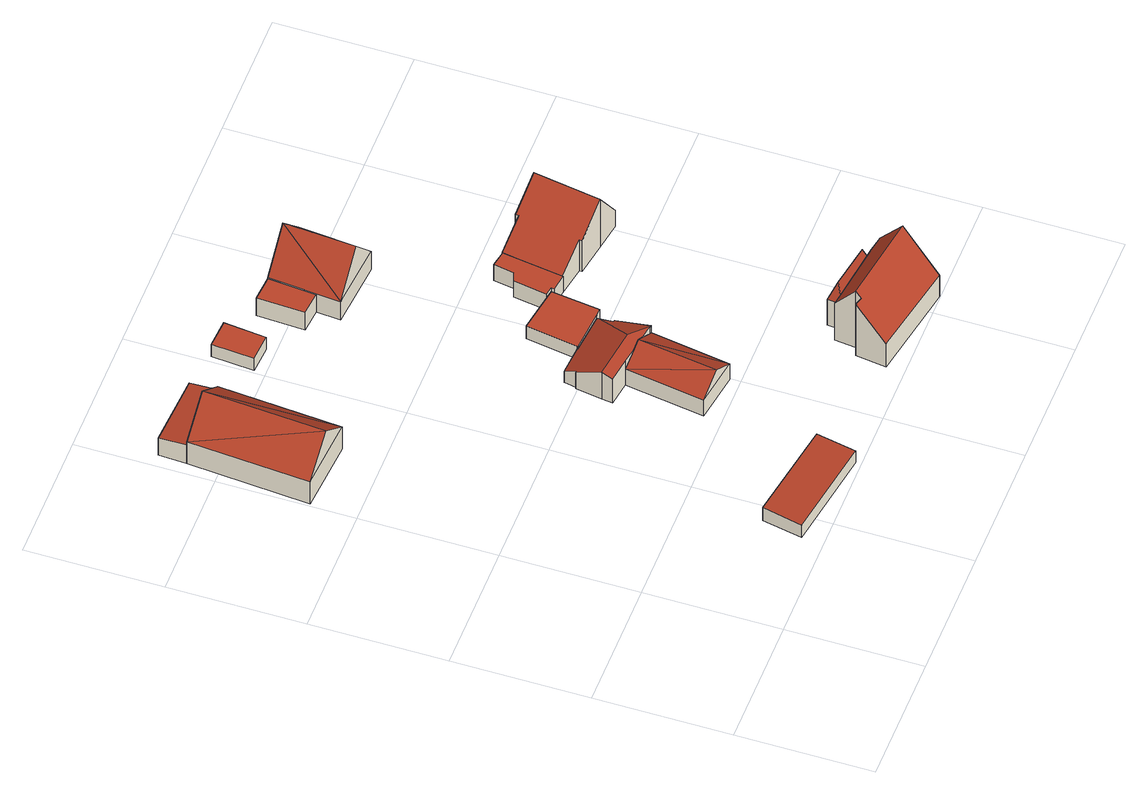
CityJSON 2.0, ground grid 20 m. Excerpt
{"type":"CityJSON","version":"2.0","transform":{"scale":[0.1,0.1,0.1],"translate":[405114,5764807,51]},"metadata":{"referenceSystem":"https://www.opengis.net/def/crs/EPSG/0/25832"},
"CityObjects":{
"building1":{"type":"Building","attributes":{"Gemeindeschluessel":"05515000","Geometrietyp2DReferenz":"3000","function":"31001_2460","roofType":"2100","measuredHeight":2.61},"geometry":[{"type":"Solid","lod":"2","boundaries":[[[[0,1,2,3]],[[4,5,1,0]],[[6,7,5,4]],[[3,2,7,6]],[[4,0,3,6]],[[1,5,7,2]]]],"semantics":{"surfaces":[{"type":"WallSurface"},{"type":"RoofSurface"},{"type":"GroundSurface"}],"values":[[0,0,0,0,1,2]]}}]},
"building2":{"type":"Building","attributes":{"Gemeindeschluessel":"05515000","Geometrietyp2DReferenz":"3000","function":"31001_2000","roofType":"3100","measuredHeight":8.94},"geometry":[{"type":"Solid","lod":"2","boundaries":[[[[8,9,10,11]],[[12,13,9,8]],[[14,15,13,12]],[[11,10,15,14]],[[8,16,12]],[[14,17,11]],[[8,11,17]],[[17,16,8]],[[16,17,14]],[[14,12,16]],[[9,13,15,10]]]],"semantics":{"surfaces":[{"type":"WallSurface"},{"type":"RoofSurface"},{"type":"GroundSurface"}],"values":[[0,0,0,0,0,0,1,1,1,1,2]]}}]},
"building3":{"type":"Building","attributes":{"Gemeindeschluessel":"05515000","Geometrietyp2DReferenz":"3000","function":"31001_2000","roofType":"2100","measuredHeight":3.73},"geometry":[{"type":"Solid","lod":"2","boundaries":[[[[18,10,19,20]],[[21,15,10,18]],[[22,23,15,21]],[[20,19,23,22]],[[21,18,20,22]],[[10,15,23,19]]]],"semantics":{"surfaces":[{"type":"WallSurface"},{"type":"RoofSurface"},{"type":"GroundSurface"}],"values":[[0,0,0,0,1,2]]}}]},
"building4":{"type":"Building","attributes":{"Gemeindeschluessel":"05515000","Geometrietyp2DReferenz":"3000","function":"31001_1000"},"address":[{"country":"Germany","locality":"Münster","thoroughfareNumber":"166","thoroughfareName":"Sprakeler Straße"}],"children":["building4-1","building4-2"]},
"building4-1":{"type":"BuildingPart","attributes":{"roofType":"5000","measuredHeight":5.2},"parents":["building4"],"geometry":[{"type":"Solid","lod":"2","boundaries":[[[[24,25,26,27]],[[28,29,25,24]],[[30,31,29,28]],[[32,33,31,30]],[[34,35,33,32]],[[36,37,35,34]],[[38,39,37,36]],[[40,41,39,38]],[[42,43,41,40]],[[44,45,43,42]],[[46,47,48,45,44]],[[49,50,51,52,53]],[[27,26,50,49]],[[46,44,42,40,54,55]],[[38,36,34,32,30,28,24,27,54,40]],[[49,53,56,57,55,54,27]],[[25,29,31,33,35,37,39,41,43,45,48,58,51,50,26]],[[47,46,55,59,60]],[[48,47,60,58]],[[56,53,52]],[[59,55,57]],[[60,52,51,58]],[[60,59,57,56,52]]]],"semantics":{"surfaces":[{"type":"WallSurface"},{"type":"RoofSurface"},{"type":"GroundSurface"},{"type":"ClosureSurface"}],"values":[[0,0,0,0,0,0,0,0,0,0,0,0,0,1,1,1,2,0,3,0,0,3,3]]}}]},
"building4-2":{"type":"BuildingPart","attributes":{"roofType":"3100","measuredHeight":5.4},"parents":["building4"],"geometry":[{"type":"Solid","lod":"2","boundaries":[[[[61,62,48,47]],[[63,64,62,61]],[[52,51,64,63]],[[61,65,63]],[[61,47,59,57,66]],[[66,65,61]],[[65,66,56,52]],[[52,63,65]],[[62,64,51,58,48]],[[58,60,47,48]],[[51,52,60,58]],[[59,47,60]],[[66,57,56]],[[56,57,59,60,52]]]],"semantics":{"surfaces":[{"type":"WallSurface"},{"type":"RoofSurface"},{"type":"GroundSurface"},{"type":"ClosureSurface"}],"values":[[0,0,0,0,1,1,1,1,2,3,3,0,0,3]]}}]},
"building5":{"type":"Building","attributes":{"Gemeindeschluessel":"05515000","Geometrietyp2DReferenz":"3000","function":"31001_2460","roofType":"1000","measuredHeight":2.33},"geometry":[{"type":"Solid","lod":"2","boundaries":[[[[67,68,69,70]],[[71,72,68,67]],[[73,74,72,71]],[[70,69,74,73]],[[71,67,70,73]],[[68,72,74,69]]]],"semantics":{"surfaces":[{"type":"WallSurface"},{"type":"RoofSurface"},{"type":"GroundSurface"}],"values":[[0,0,0,0,1,2]]}}]},
"building6":{"type":"Building","attributes":{"Gemeindeschluessel":"05515000","Geometrietyp2DReferenz":"3000","function":"31001_2460","roofType":"1000","measuredHeight":2.52},"geometry":[{"type":"Solid","lod":"2","boundaries":[[[[75,76,77,78]],[[79,80,76,75]],[[81,82,80,79]],[[83,84,82,81]],[[85,86,84,83]],[[78,77,86,85]],[[83,81,79,75,78,85]],[[76,80,82,84,86,77]]]],"semantics":{"surfaces":[{"type":"WallSurface"},{"type":"RoofSurface"},{"type":"GroundSurface"}],"values":[[0,0,0,0,0,0,1,2]]}}]},
"building7":{"type":"Building","attributes":{"Gemeindeschluessel":"05515000","Geometrietyp2DReferenz":"3000","function":"31001_1000"},"address":[{"country":"Germany","locality":"Münster","thoroughfareNumber":"168","thoroughfareName":"Sprakeler Straße"}],"children":["building7-1","building7-2"]},
"building7-1":{"type":"BuildingPart","attributes":{"roofType":"5000","measuredHeight":8},"parents":["building7"],"geometry":[{"type":"Solid","lod":"2","boundaries":[[[[87,88,89,90]],[[91,92,88,87]],[[90,89,93,94]],[[95,91,87,96]],[[96,87,90,97]],[[90,94,97]],[[97,94,95,96]],[[88,92,98,93,89]],[[92,91,95,98]],[[98,95,94,93]]]],"semantics":{"surfaces":[{"type":"WallSurface"},{"type":"RoofSurface"},{"type":"GroundSurface"},{"type":"ClosureSurface"}],"values":[[0,0,0,1,1,1,1,2,3,3]]}}]},
"building7-2":{"type":"BuildingPart","attributes":{"roofType":"3100","measuredHeight":11.13},"parents":["building7"],"geometry":[{"type":"Solid","lod":"2","boundaries":[[[[99,100,92,91,101]],[[102,103,100,99]],[[104,105,103,102]],[[106,107,105,104]],[[108,109,107,106]],[[110,111,109,108]],[[112,113,111,110]],[[114,115,113,112]],[[116,93,115,114]],[[94,93,116]],[[110,108,106,104,102,112]],[[99,101,117,116,114,112,102]],[[98,92,100,103,105,107,109,111,113,115,93]],[[95,94,116,117]],[[98,93,94,95]],[[91,95,117,101]],[[92,98,95,91]]]],"semantics":{"surfaces":[{"type":"WallSurface"},{"type":"RoofSurface"},{"type":"GroundSurface"},{"type":"ClosureSurface"}],"values":[[0,0,0,0,0,0,0,0,0,0,1,1,2,0,3,0,3]]}}]},
"building8":{"type":"Building","attributes":{"Gemeindeschluessel":"05515000","Geometrietyp2DReferenz":"3000","function":"31001_1000"},"address":[{"country":"Germany","locality":"Münster","thoroughfareNumber":"162","thoroughfareName":"Sprakeler Straße"}],"children":["building8-1","building8-2"]},
"building8-1":{"type":"BuildingPart","attributes":{"roofType":"1000","measuredHeight":3.34},"parents":["building8"],"geometry":[{"type":"Solid","lod":"2","boundaries":[[[[118,119,120,121]],[[122,123,119,118]],[[124,125,123,122]],[[122,118,121,124]],[[119,123,125,120]],[[125,124,121,120]]]],"semantics":{"surfaces":[{"type":"WallSurface"},{"type":"RoofSurface"},{"type":"GroundSurface"},{"type":"ClosureSurface"}],"values":[[0,0,0,1,2,3]]}}]},
"building8-2":{"type":"BuildingPart","attributes":{"roofType":"3100","measuredHeight":9.43},"parents":["building8"],"geometry":[{"type":"Solid","lod":"2","boundaries":[[[[126,127,125,124,128]],[[129,130,127,126]],[[131,132,130,129]],[[128,133,126]],[[129,134,131]],[[133,128,131]],[[131,134,133]],[[126,133,134]],[[134,129,126]],[[120,125,127,130,132]],[[132,131,128,124,121,120]],[[125,120,121,124]]]],"semantics":{"surfaces":[{"type":"WallSurface"},{"type":"RoofSurface"},{"type":"GroundSurface"},{"type":"ClosureSurface"}],"values":[[0,0,0,0,0,1,1,1,1,2,0,3]]}}]},
"building9":{"type":"Building","attributes":{"Gemeindeschluessel":"05515000","Geometrietyp2DReferenz":"3000","function":"51009_1610","roofType":"1000","measuredHeight":3.17},"geometry":[{"type":"Solid","lod":"2","boundaries":[[[[135,136,137,138]],[[139,140,136,135]],[[141,142,140,139]],[[143,144,142,141]],[[145,146,144,143]],[[147,148,146,145]],[[149,150,148,147]],[[138,137,150,149]],[[147,145,143,141,139,135,138,149]],[[136,140,142,144,146,148,150,137]]]],"semantics":{"surfaces":[{"type":"WallSurface"},{"type":"RoofSurface"},{"type":"GroundSurface"}],"values":[[0,0,0,0,0,0,0,0,1,2]]}}]},
"building10":{"type":"Building","attributes":{"Gemeindeschluessel":"05515000","Geometrietyp2DReferenz":"3000","function":"31001_1000","roofType":"3100","measuredHeight":9.37},"address":[{"country":"Germany","locality":"Münster","thoroughfareNumber":"164","thoroughfareName":"Sprakeler Straße"}],"geometry":[{"type":"Solid","lod":"2","boundaries":[[[[151,152,153,154]],[[155,156,152,151]],[[157,158,156,155]],[[159,160,158,157]],[[161,162,160,159]],[[163,164,162,161]],[[165,166,164,163]],[[167,168,166,165]],[[169,170,168,167]],[[154,153,170,169]],[[163,161,159,157,155,151,154,165]],[[169,167,165,154]],[[152,156,158,160,162,164,166,168,170,153]]]],"semantics":{"surfaces":[{"type":"WallSurface"},{"type":"RoofSurface"},{"type":"GroundSurface"}],"values":[[0,0,0,0,0,0,0,0,0,0,1,1,2]]}}]}
},
"vertices":[
[173,90,33],[173,90,7],[162,31,7],[162,31,30],[321,66,33],[321,66,7],[312,8,30],[312,8,7],
[112,660,47],[112,660,4],[126,840,4],[126,840,47],[5,668,47],[5,668,4],[19,846,47],[19,846,4],[59,664,93],[72,843,93],
[126,840,41],[128,881,4],[128,881,37],[19,846,41],[21,887,37],[21,887,4],
[312,402,41],[312,402,9],[306,363,9],[306,363,61],[314,402,41],[314,402,9],[317,419,32],[317,419,9],[317,420,31],[317,420,9],[362,417,30],[362,417,9],[362,416,31],[362,416,9],[422,411,29],[422,411,9],[422,409,30],[422,409,9],[418,386,37],[418,386,9],[421,385,36],[421,385,9],[413,331,54],[413,331,40],[413,331,9],[304,347,55],[304,347,9],[340,342,9],[340,342,40],[340,342,55],[382,353,61],[410,331,55],[363,338,55],[390,334,55],[410,331,9],[410,331,42],[410,331,40],
[395,214,40],[395,214,9],[322,225,40],[322,225,9],[359,220,63],[376,336,63],
[203,816,31],[203,816,7],[244,813,7],[244,813,31],[208,878,31],[208,878,7],[250,875,31],[250,875,7],
[362,417,35],[362,417,10],[362,416,10],[362,416,35],[374,493,35],[374,493,10],[443,482,35],[443,482,10],[434,411,35],[434,411,10],[422,411,35],[422,411,10],
[617,110,60],[617,110,10],[529,124,10],[529,124,60],[614,94,60],[614,94,10],[527,103,10],[527,103,60],[614,93,60],[607,102,86],[538,112,90],[614,93,10],
[641,89,78],[641,89,10],[614,94,78],[635,55,121],[635,55,10],[626,0,52],[626,0,10],[484,25,56],[484,25,10],[490,70,112],[490,70,10],[502,67,112],[502,67,10],[503,75,121],[503,75,10],[507,106,82],[507,106,10],[527,103,82],[614,93,79],
[294,776,41],[294,776,7],[329,773,7],[329,773,41],[297,846,41],[297,846,7],[335,843,41],[335,843,7],
[434,835,43],[434,835,7],[335,843,43],[425,729,43],[425,729,7],[326,737,43],[326,737,7],[384,839,102],[376,733,102],
[481,564,42],[481,564,11],[457,568,11],[457,568,42],[468,474,42],[468,474,11],[443,477,42],[443,477,11],[443,482,42],[443,482,11],[430,484,42],[430,484,11],[438,533,42],[438,533,11],[452,538,42],[452,538,11],
[512,463,70],[512,463,9],[562,455,9],[562,455,103],[512,467,70],[512,467,9],[467,475,41],[467,475,9],[482,565,41],[482,565,9],[527,557,70],[527,557,9],[527,562,70],[527,562,9],[578,554,103],[578,554,9],[619,547,41],[619,547,9],[603,448,41],[603,448,9]
]}
